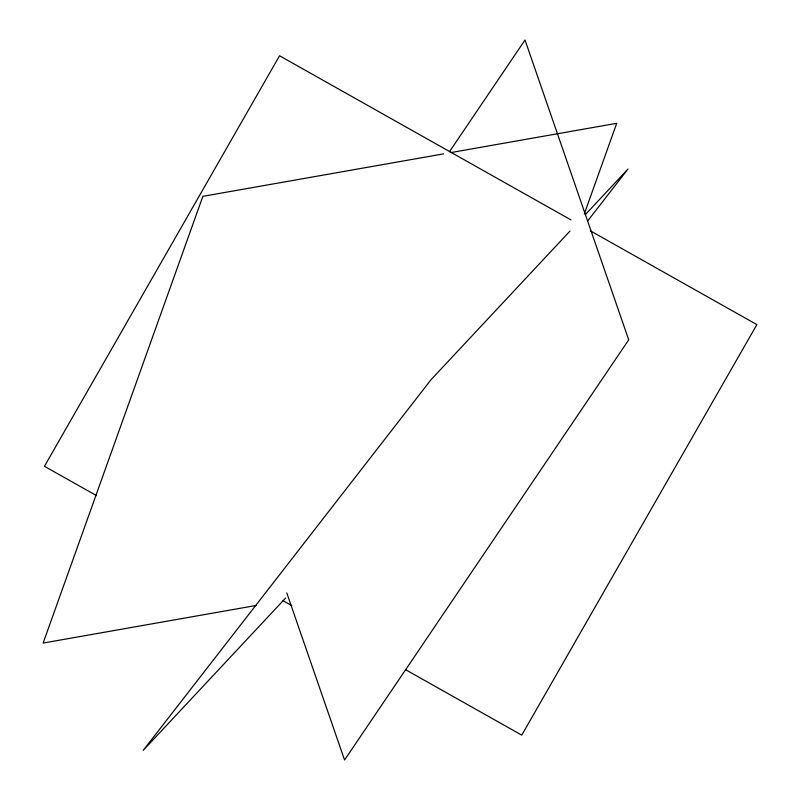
<?xml version="1.0" encoding="UTF-8"?>
<svg xmlns="http://www.w3.org/2000/svg" width="800" height="800" viewBox="0 0 800 800"><rect width="100%" height="100%" fill="white"/><g stroke="black" fill="none" stroke-linecap="round" stroke-linejoin="round"><path stroke-width="1.2" d="M584.34 213.83L616.71 123.31L450.93 152.57M449.43 151.77L525.02 40L628.72 339.84L344.56 760L286.77 592.91M587.45 221.24L628.01 169L585.36 214.62M570.01 231.05L430.97 379.78L143.19 750.39L285.66 597.98M443.56 153.87L202.87 196.34L43.13 643.06L256.03 605.49M570.94 219.89L279.55 55.77L44.44 466.3L96.51 495.62M590.52 230.92L756.87 324.61L521.76 735.14L405.69 669.76M283.1 600.72L291.78 605.6"/></g></svg>
